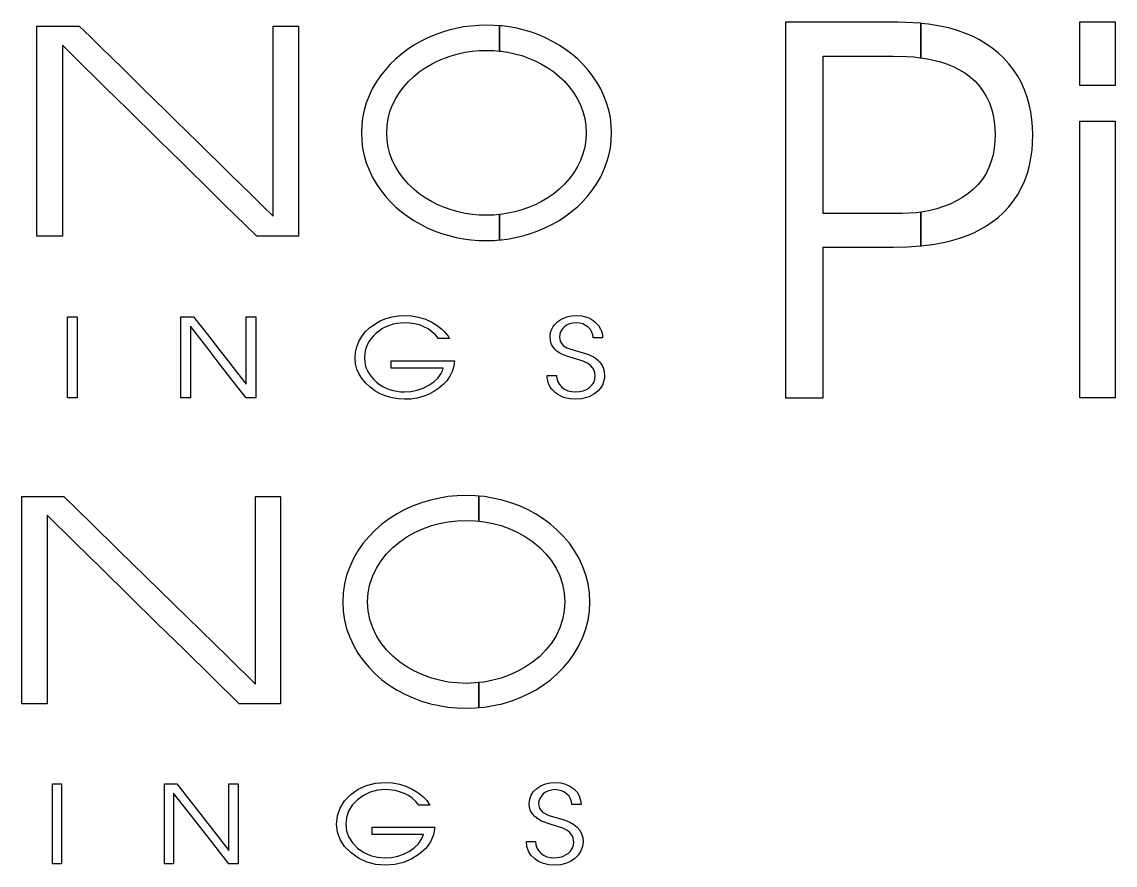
# Model space of a CAD drawing. Extents: x 0 to 129, y -3 to 21.
# Drawn here: x 92.99 to 110.79, y -0.02 to 13.72 of the extents above; entities that cross this region are included whole.
import ezdxf

# ---------------------------------------------------------------- set-up
doc = ezdxf.new("R2010")
doc.units = 0
doc.layers.add('48', color=253, linetype='CONTINUOUS')

msp = doc.modelspace()

# ---------------------------------------------------------------- linework, layer by layer
at = {"layer": '48'}
for p, q in [((107.2516, 13.7129), (105.4197, 13.7129)), ((105.4197, 13.7129), (105.4197, 7.594)), ((107.5008, 13.7058), (107.2516, 13.7129)), ((107.6222, 13.6961), (107.5008, 13.7058)), ((110.2109, 13.72), (110.787, 13.72)), ((110.2109, 12.6812), (110.2109, 13.72)), ((110.787, 13.72), (110.787, 12.6812)), ((93.231, 10.2298), (93.231, 13.6507)), ((93.231, 13.6507), (93.9229, 13.6507)), ((93.9229, 13.6507), (94.0982, 13.4787)), ((97.0776, 10.5554), (97.0776, 13.6494)), ((97.0776, 13.6494), (97.4937, 13.6494)), ((97.4937, 13.6494), (97.4937, 10.2285)), ((99.8201, 13.5481), (99.7027, 13.5051)), ((99.9374, 13.5839), (99.8201, 13.5481)), ((100.0588, 13.6133), (99.9374, 13.5839)), ((100.1802, 13.6365), (100.0588, 13.6133)), ((100.3042, 13.6522), (100.1802, 13.6365)), ((100.4271, 13.6626), (100.3042, 13.6522)), ((100.5526, 13.6657), (100.4271, 13.6626)), ((100.6773, 13.6626), (100.5526, 13.6657)), ((100.7639, 13.6555), (100.6773, 13.6626)), ((100.8005, 13.6535), (100.7639, 13.6565)), ((100.7639, 13.6565), (100.7639, 13.2438)), ((100.7639, 13.2428), (100.7639, 13.6555)), ((100.9244, 13.6377), (100.8005, 13.6535)), ((101.0459, 13.6146), (100.9244, 13.6377)), ((101.1673, 13.5851), (101.0459, 13.6146)), ((101.2856, 13.5493), (101.1673, 13.5851)), ((101.4022, 13.5064), (101.2856, 13.5493)), ((107.6222, 13.1351), (107.6222, 13.6961)), ((107.627, 13.6956), (107.6222, 13.6956)), ((107.6222, 13.6956), (107.6222, 13.1346)), ((107.7492, 13.6822), (107.627, 13.6956)), ((107.8739, 13.6631), (107.7492, 13.6822)), ((107.9945, 13.64), (107.8739, 13.6631)), ((108.1175, 13.6098), (107.9945, 13.64)), ((108.2348, 13.5747), (108.1175, 13.6098)), ((108.3532, 13.5326), (108.2348, 13.5747)), ((108.4667, 13.4841), (108.3532, 13.5326)), ((94.0982, 13.4787), (94.2735, 13.3068)), ((99.4772, 13.4002), (99.3707, 13.3383)), ((99.5892, 13.4559), (99.4772, 13.4002)), ((99.7027, 13.5051), (99.5892, 13.4559)), ((101.5158, 13.4571), (101.4022, 13.5064)), ((101.6278, 13.4015), (101.5158, 13.4571)), ((101.735, 13.3395), (101.6278, 13.4015)), ((108.5787, 13.4269), (108.4667, 13.4841)), ((108.6844, 13.3642), (108.5787, 13.4269)), ((108.7868, 13.292), (108.6844, 13.3642)), ((93.9994, 12.9921), (93.6479, 13.3375)), ((93.6479, 13.3375), (93.6479, 10.227)), ((94.2735, 13.3068), (94.624, 12.9628)), ((99.1675, 13.1953), (99.0723, 13.1142)), ((99.2661, 13.2699), (99.1675, 13.1953)), ((99.3707, 13.3383), (99.2661, 13.2699)), ((99.9765, 13.1678), (100.0893, 13.1988)), ((100.0893, 13.1988), (100.2028, 13.2235)), ((100.2028, 13.2235), (100.3194, 13.241)), ((100.3194, 13.241), (100.4345, 13.2514)), ((100.4345, 13.2514), (100.5528, 13.2544)), ((100.5528, 13.2544), (100.6702, 13.2514)), ((100.6702, 13.2514), (100.7639, 13.2428)), ((100.7639, 13.2438), (100.7853, 13.2422)), ((100.7853, 13.2422), (100.9018, 13.2247)), ((100.9018, 13.2247), (101.0154, 13.2008)), ((101.0154, 13.2008), (101.1289, 13.1691)), ((101.8388, 13.2712), (101.735, 13.3395)), ((101.9374, 13.1965), (101.8388, 13.2712)), ((102.0326, 13.1155), (101.9374, 13.1965)), ((108.8828, 13.2135), (108.7868, 13.292)), ((108.974, 13.1269), (108.8828, 13.2135)), ((98.9841, 13.0284), (98.9008, 12.9354)), ((99.0723, 13.1142), (98.9841, 13.0284)), ((99.5536, 12.9712), (99.6552, 13.0307)), ((99.6552, 13.0307), (99.7583, 13.083)), ((99.7583, 13.083), (99.867, 13.129)), ((99.867, 13.129), (99.9765, 13.1678)), ((101.1289, 13.1691), (101.2384, 13.1302)), ((101.2384, 13.1302), (101.3463, 13.085)), ((101.3463, 13.085), (101.4495, 13.0327)), ((101.4495, 13.0327), (101.5511, 12.9722)), ((102.1215, 13.0296), (102.0326, 13.1155)), ((102.2049, 12.9367), (102.1215, 13.0296)), ((106.0314, 10.5996), (106.0314, 13.162)), ((106.0314, 13.162), (107.1751, 13.162)), ((107.1751, 13.162), (107.3959, 13.1556)), ((107.3959, 13.1556), (107.5079, 13.1478)), ((107.5079, 13.1478), (107.6151, 13.1358)), ((107.6151, 13.1358), (107.6222, 13.1351)), ((107.6222, 13.1346), (107.7261, 13.1178)), ((107.7261, 13.1178), (107.8325, 13.0965)), ((107.8325, 13.0965), (107.9412, 13.0688)), ((107.9412, 13.0688), (108.0436, 13.0363)), ((108.0436, 13.0363), (108.1482, 12.9941)), ((108.1482, 12.9941), (108.245, 12.9463)), ((109.0565, 13.0357), (108.974, 13.1269)), ((109.1335, 12.9364), (109.0565, 13.0357)), ((94.1752, 12.8193), (93.9994, 12.9921)), ((94.3509, 12.6466), (94.1752, 12.8193)), ((94.624, 12.9628), (94.7992, 12.7909)), ((98.8246, 12.8379), (98.7548, 12.7348)), ((98.9008, 12.9354), (98.8246, 12.8379)), ((99.2839, 12.7508), (99.3679, 12.83)), ((99.3679, 12.83), (99.4591, 12.9047)), ((99.4591, 12.9047), (99.5536, 12.9712)), ((101.5511, 12.9722), (101.6463, 12.9057)), ((101.6463, 12.9057), (101.7375, 12.8318)), ((101.7375, 12.8318), (101.8208, 12.7515)), ((102.2803, 12.8391), (102.2049, 12.9367)), ((102.3501, 12.736), (102.2803, 12.8391)), ((108.245, 12.9463), (108.341, 12.8884)), ((108.341, 12.8884), (108.4276, 12.8234)), ((108.4276, 12.8234), (108.5061, 12.7513)), ((109.2018, 12.8333), (109.1335, 12.9364)), ((109.2622, 12.7246), (109.2018, 12.8333)), ((94.5267, 12.4739), (94.3509, 12.6466)), ((94.7992, 12.7909), (94.9745, 12.6189)), ((98.7548, 12.7348), (98.6936, 12.6268)), ((99.1363, 12.5697), (99.2054, 12.6626)), ((99.2054, 12.6626), (99.2839, 12.7508)), ((101.8208, 12.7515), (101.8993, 12.6634)), ((101.8993, 12.6634), (101.9691, 12.5704)), ((102.4114, 12.6288), (102.3501, 12.736)), ((108.5061, 12.7513), (108.5767, 12.6728)), ((108.5767, 12.6728), (108.6402, 12.5879)), ((109.3138, 12.6111), (109.2622, 12.7246)), ((110.787, 12.6812), (110.2109, 12.6812)), ((94.7025, 12.3012), (94.5267, 12.4739)), ((94.9745, 12.6189), (95.1498, 12.447)), ((98.6405, 12.5148), (98.596, 12.399)), ((98.6936, 12.6268), (98.6405, 12.5148)), ((99.0227, 12.3657), (99.0743, 12.4703)), ((99.0743, 12.4703), (99.1363, 12.5697)), ((101.9691, 12.5704), (102.0304, 12.4711)), ((102.0304, 12.4711), (102.0819, 12.3665)), ((102.4644, 12.5161), (102.4114, 12.6288)), ((102.5089, 12.4002), (102.4644, 12.5161)), ((108.6402, 12.5879), (108.694, 12.4968)), ((108.694, 12.4968), (108.7393, 12.4015)), ((109.356, 12.4952), (109.3138, 12.6111)), ((109.39, 12.3746), (109.356, 12.4952)), ((94.8782, 12.1285), (94.7025, 12.3012)), ((95.1498, 12.447), (95.325, 12.275)), ((98.596, 12.399), (98.562, 12.2798)), ((98.9816, 12.257), (99.0227, 12.3657)), ((102.0819, 12.3665), (102.1231, 12.2577)), ((102.5439, 12.2811), (102.5089, 12.4002)), ((108.7393, 12.4015), (108.7751, 12.3007)), ((108.7751, 12.3007), (108.8012, 12.1998)), ((109.4154, 12.2539), (109.39, 12.3746)), ((95.054, 11.9557), (94.8782, 12.1285)), ((95.325, 12.275), (95.5003, 12.1031)), ((98.5366, 12.1584), (98.5216, 12.0355)), ((98.562, 12.2798), (98.5366, 12.1584)), ((98.9331, 12.0291), (98.9514, 12.1434)), ((98.9514, 12.1434), (98.9816, 12.257)), ((102.1231, 12.2577), (102.1533, 12.145)), ((102.1533, 12.145), (102.1716, 12.0299)), ((102.5693, 12.1597), (102.5439, 12.2811)), ((102.5843, 12.0368), (102.5693, 12.1597)), ((108.8012, 12.1998), (108.8203, 12.0934)), ((109.4329, 12.1292), (109.4154, 12.2539)), ((109.4433, 12.007), (109.4329, 12.1292)), ((95.2298, 11.783), (95.054, 11.9557)), ((95.5003, 12.1031), (95.8508, 11.7591)), ((98.5216, 12.0355), (98.516, 11.9108)), ((98.9275, 11.9118), (98.9331, 12.0291)), ((102.1716, 12.0299), (102.1779, 11.9126)), ((102.5892, 11.912), (102.5843, 12.0368)), ((108.8203, 12.0934), (108.8299, 11.9895)), ((108.8299, 11.9895), (108.834, 11.8816)), ((109.4464, 11.8808), (109.4433, 12.007)), ((110.2109, 12.102), (110.787, 12.102)), ((110.2109, 7.594), (110.2109, 12.102)), ((110.787, 12.102), (110.787, 7.594)), ((95.4055, 11.6103), (95.2298, 11.783)), ((95.8508, 11.7591), (96.0261, 11.5872)), ((98.516, 11.9108), (98.5216, 11.7861)), ((98.5216, 11.7861), (98.5366, 11.6639)), ((98.9331, 11.7944), (98.9275, 11.9118)), ((98.9514, 11.6801), (98.9331, 11.7944)), ((102.1716, 11.7952), (102.1533, 11.6809)), ((102.1779, 11.9126), (102.1716, 11.7952)), ((102.5693, 11.6652), (102.5843, 11.7873)), ((102.5843, 11.7873), (102.5892, 11.912)), ((108.8299, 11.7696), (108.8195, 11.6624)), ((108.834, 11.8816), (108.8299, 11.7696)), ((109.4337, 11.6276), (109.4433, 11.7515)), ((109.4433, 11.7515), (109.4464, 11.8808)), ((95.5813, 11.4376), (95.4055, 11.6103)), ((96.0261, 11.5872), (96.2013, 11.4152)), ((98.5366, 11.6639), (98.562, 11.5417)), ((98.9816, 11.5674), (98.9514, 11.6801)), ((102.1533, 11.6809), (102.1231, 11.5681)), ((102.5439, 11.543), (102.5693, 11.6652)), ((108.8195, 11.6624), (108.7997, 11.5529)), ((109.4162, 11.5006), (109.4337, 11.6276)), ((95.7571, 11.2649), (95.5813, 11.4376)), ((96.2013, 11.4152), (96.3766, 11.2433)), ((98.562, 11.5417), (98.596, 11.4226)), ((98.596, 11.4226), (98.6405, 11.3068)), ((99.0227, 11.4579), (98.9816, 11.5674)), ((99.0743, 11.354), (99.0227, 11.4579)), ((102.0819, 11.4587), (102.0304, 11.3548)), ((102.1231, 11.5681), (102.0819, 11.4587)), ((102.4644, 11.308), (102.5089, 11.4239)), ((102.5089, 11.4239), (102.5439, 11.543)), ((108.7713, 11.449), (108.7332, 11.3451)), ((108.7997, 11.5529), (108.7713, 11.449)), ((109.3915, 11.3776), (109.4162, 11.5006)), ((95.9328, 11.0921), (95.7571, 11.2649)), ((96.3766, 11.2433), (96.5518, 11.0713)), ((98.6405, 11.3068), (98.6936, 11.1948)), ((99.1363, 11.2539), (99.0743, 11.354)), ((99.2054, 11.161), (99.1363, 11.2539)), ((101.9691, 11.2547), (101.8993, 11.1617)), ((102.0304, 11.3548), (101.9691, 11.2547)), ((102.4114, 11.196), (102.4644, 11.308)), ((108.6847, 11.2483), (108.626, 11.1564)), ((108.7332, 11.3451), (108.6847, 11.2483)), ((109.3161, 11.1363), (109.3583, 11.2547)), ((109.3583, 11.2547), (109.3915, 11.3776)), ((96.1086, 10.9194), (95.9328, 11.0921)), ((96.5518, 11.0713), (96.7271, 10.8994)), ((98.6936, 11.1948), (98.7548, 11.0868)), ((98.7548, 11.0868), (98.8246, 10.9837)), ((99.2839, 11.0736), (99.2054, 11.161)), ((99.3679, 10.9933), (99.2839, 11.0736)), ((101.8208, 11.0744), (101.7375, 10.9941)), ((101.8993, 11.1617), (101.8208, 11.0744)), ((102.2803, 10.9849), (102.3501, 11.0881)), ((102.3501, 11.0881), (102.4114, 11.196)), ((108.5569, 11.0705), (108.4807, 10.9936)), ((108.626, 11.1564), (108.5569, 11.0705)), ((109.2645, 11.0205), (109.3161, 11.1363)), ((96.2844, 10.7467), (96.1086, 10.9194)), ((96.7271, 10.8994), (96.9024, 10.7274)), ((98.8246, 10.9837), (98.9008, 10.8861)), ((98.9008, 10.8861), (98.9841, 10.7942)), ((99.4591, 10.9187), (99.3679, 10.9933)), ((99.5536, 10.8529), (99.4591, 10.9187)), ((101.6463, 10.9194), (101.5511, 10.8536)), ((101.7375, 10.9941), (101.6463, 10.9194)), ((102.1215, 10.7955), (102.2049, 10.8874)), ((102.2049, 10.8874), (102.2803, 10.9849)), ((108.3003, 10.8587), (108.2018, 10.8016)), ((108.3948, 10.923), (108.3003, 10.8587)), ((108.4807, 10.9936), (108.3948, 10.923)), ((109.1335, 10.8046), (109.2033, 10.9093)), ((109.2033, 10.9093), (109.2645, 11.0205)), ((96.6359, 10.4013), (96.2844, 10.7467)), ((96.9024, 10.7274), (97.0776, 10.5554)), ((98.9841, 10.7942), (99.0723, 10.7076)), ((99.0723, 10.7076), (99.1675, 10.6266)), ((99.6552, 10.7924), (99.5536, 10.8529)), ((99.7583, 10.7401), (99.6552, 10.7924)), ((99.867, 10.6941), (99.7583, 10.7401)), ((99.9765, 10.656), (99.867, 10.6941)), ((101.2384, 10.6949), (101.1289, 10.6568)), ((101.3463, 10.7409), (101.2384, 10.6949)), ((101.4495, 10.7932), (101.3463, 10.7409)), ((101.5511, 10.8536), (101.4495, 10.7932)), ((101.9374, 10.6278), (102.0326, 10.7088)), ((102.0326, 10.7088), (102.1215, 10.7955)), ((107.993, 10.7094), (107.8851, 10.6743)), ((108.0994, 10.7515), (107.993, 10.7094)), ((108.2018, 10.8016), (108.0994, 10.7515)), ((108.9691, 10.6133), (109.055, 10.7053)), ((109.055, 10.7053), (109.1335, 10.8046)), ((99.1675, 10.6266), (99.2661, 10.5526)), ((99.2661, 10.5526), (99.3707, 10.4836)), ((100.0893, 10.6243), (99.9765, 10.656)), ((100.2028, 10.5996), (100.0893, 10.6243)), ((100.3194, 10.5821), (100.2028, 10.5996)), ((100.4345, 10.5717), (100.3194, 10.5821)), ((100.5528, 10.5686), (100.4345, 10.5717)), ((100.6702, 10.5717), (100.5528, 10.5686)), ((100.7639, 10.5803), (100.6702, 10.5717)), ((100.7853, 10.5829), (100.7639, 10.5813)), ((100.7639, 10.5813), (100.7639, 10.1676)), ((100.7639, 10.1676), (100.7639, 10.5803)), ((100.9018, 10.6004), (100.7853, 10.5829)), ((101.0154, 10.625), (100.9018, 10.6004)), ((101.1289, 10.6568), (101.0154, 10.625)), ((101.735, 10.4848), (101.8388, 10.5539)), ((101.8388, 10.5539), (101.9374, 10.6278)), ((107.3202, 10.5996), (106.0314, 10.5996)), ((107.436, 10.6027), (107.3202, 10.5996)), ((107.548, 10.6105), (107.436, 10.6027)), ((107.6219, 10.6202), (107.548, 10.6105)), ((107.6628, 10.626), (107.6217, 10.6212)), ((107.6217, 10.6212), (107.6217, 10.0703)), ((107.6219, 10.0693), (107.6219, 10.6202)), ((107.773, 10.6466), (107.6628, 10.626)), ((107.8851, 10.6743), (107.773, 10.6466)), ((108.7865, 10.4592), (108.8746, 10.5275)), ((108.8746, 10.5275), (108.9691, 10.6133)), ((96.8117, 10.2285), (96.6359, 10.4013)), ((99.3707, 10.4836), (99.4772, 10.4216)), ((99.4772, 10.4216), (99.5892, 10.3659)), ((99.5892, 10.3659), (99.7027, 10.3174)), ((101.4022, 10.3187), (101.5158, 10.3672)), ((101.5158, 10.3672), (101.6278, 10.4228)), ((101.6278, 10.4228), (101.735, 10.4848)), ((108.4952, 10.2892), (108.5968, 10.34)), ((108.5968, 10.34), (108.6928, 10.3957)), ((108.6928, 10.3957), (108.7865, 10.4592)), ((93.6466, 10.2298), (93.231, 10.2298)), ((93.6479, 10.227), (93.6466, 10.2298)), ((97.4937, 10.2285), (96.8117, 10.2285)), ((99.7027, 10.3174), (99.8201, 10.2745)), ((99.8201, 10.2745), (99.9384, 10.2387)), ((99.9384, 10.2387), (100.0591, 10.2085)), ((100.0591, 10.2085), (100.1805, 10.1861)), ((100.1805, 10.1861), (100.3044, 10.1694)), ((100.3044, 10.1694), (100.4274, 10.1597)), ((100.4274, 10.1597), (100.5528, 10.1567)), ((100.5528, 10.1567), (100.6776, 10.1597)), ((100.6776, 10.1597), (100.7642, 10.1661)), ((100.7639, 10.1676), (100.8005, 10.1706)), ((100.7642, 10.1661), (100.7639, 10.1676)), ((100.8005, 10.1706), (100.9244, 10.1874)), ((100.9244, 10.1874), (101.0459, 10.2097)), ((101.0459, 10.2097), (101.1673, 10.24)), ((101.1673, 10.24), (101.2856, 10.2758)), ((101.2856, 10.2758), (101.4022, 10.3187)), ((108.0705, 10.1432), (108.1807, 10.1727)), ((108.1807, 10.1727), (108.2864, 10.2059)), ((108.2864, 10.2059), (108.3936, 10.2456)), ((108.3936, 10.2456), (108.4952, 10.2892)), ((106.0316, 7.594), (106.0316, 10.0507)), ((106.0316, 10.0507), (107.1792, 10.0507)), ((107.1792, 10.0507), (107.4037, 10.0563)), ((107.4037, 10.0563), (107.6219, 10.0721)), ((107.6217, 10.0703), (107.6219, 10.0693)), ((107.6219, 10.0721), (107.6219, 10.0693)), ((107.6219, 10.0693), (107.6275, 10.0693)), ((107.6275, 10.0693), (107.8505, 10.0987)), ((107.8505, 10.0987), (107.9625, 10.1193)), ((107.9625, 10.1193), (108.0705, 10.1432)), ((93.7329, 8.9148), (93.8861, 8.9148)), ((93.7329, 7.592), (93.7329, 8.9148)), ((93.8861, 8.9148), (93.8861, 7.592)), ((95.579, 8.9159), (95.5783, 8.9148)), ((95.5783, 8.9148), (95.7837, 8.9148)), ((95.579, 7.593), (95.579, 8.9159)), ((95.7837, 8.9148), (95.9267, 8.7315)), ((96.6417, 7.8145), (96.6417, 8.9156)), ((96.6417, 8.9156), (96.7947, 8.9156)), ((96.7947, 8.9156), (96.7947, 7.5928)), ((98.915, 8.8869), (99.0149, 8.9146)), ((99.0149, 8.9146), (99.1144, 8.9301)), ((99.1144, 8.9301), (99.2191, 8.9352)), ((99.2191, 8.9352), (99.3359, 8.9286)), ((99.3359, 8.9286), (99.4477, 8.9085)), ((99.4477, 8.9085), (99.5577, 8.874)), ((101.7825, 8.8813), (101.8594, 8.9126)), ((101.8594, 8.9126), (101.9376, 8.9296)), ((101.9376, 8.9296), (102.0225, 8.9352)), ((102.0225, 8.9352), (102.1061, 8.9291)), ((102.1061, 8.9291), (102.1825, 8.9105)), ((102.1825, 8.9105), (102.2204, 8.8955)), ((95.8836, 8.5656), (95.7319, 8.7602)), ((95.7319, 8.7602), (95.7319, 7.593)), ((95.9267, 8.7315), (96.0697, 8.5481)), ((98.58, 8.6677), (98.6496, 8.7343)), ((98.6496, 8.7343), (98.7324, 8.7967)), ((98.7324, 8.7967), (98.8208, 8.8475)), ((98.8612, 8.7228), (98.8089, 8.6883)), ((98.8208, 8.8475), (98.915, 8.8869)), ((98.9161, 8.7518), (98.8612, 8.7228)), ((98.9735, 8.7754), (98.9161, 8.7518)), ((99.0316, 8.7932), (98.9735, 8.7754)), ((99.0921, 8.8059), (99.0316, 8.7932)), ((99.1548, 8.8135), (99.0921, 8.8059)), ((99.2198, 8.816), (99.1548, 8.8135)), ((99.3027, 8.8125), (99.2198, 8.816)), ((99.3806, 8.8018), (99.3027, 8.8125)), ((99.4604, 8.782), (99.3806, 8.8018)), ((99.5346, 8.7536), (99.4604, 8.782)), ((99.6024, 8.7175), (99.5346, 8.7536)), ((99.5577, 8.874), (99.6621, 8.8252)), ((99.6621, 8.8252), (99.7499, 8.7711)), ((99.7499, 8.7711), (99.8256, 8.7119)), ((101.6064, 8.6928), (101.6201, 8.7256)), ((101.6201, 8.7256), (101.6377, 8.7561)), ((101.6377, 8.7561), (101.659, 8.7848)), ((101.659, 8.7848), (101.6842, 8.8117)), ((101.6842, 8.8117), (101.7134, 8.8369)), ((101.7134, 8.8369), (101.7469, 8.8607)), ((101.7469, 8.8607), (101.7825, 8.8813)), ((101.816, 8.7475), (101.7835, 8.7114)), ((101.8566, 8.7774), (101.816, 8.7475)), ((101.9036, 8.799), (101.8566, 8.7774)), ((101.9572, 8.812), (101.9036, 8.799)), ((102.0174, 8.8163), (101.9572, 8.812)), ((102.0713, 8.8117), (102.0174, 8.8163)), ((102.121, 8.7983), (102.0713, 8.8117)), ((102.1668, 8.7757), (102.121, 8.7983)), ((102.2087, 8.7442), (102.1668, 8.7757)), ((102.2437, 8.7068), (102.2087, 8.7442)), ((102.2204, 8.8955), (102.2564, 8.877)), ((102.2564, 8.877), (102.2905, 8.8549)), ((102.2905, 8.8549), (102.3225, 8.8293)), ((102.3225, 8.8293), (102.374, 8.7746)), ((102.374, 8.7746), (102.4111, 8.7147)), ((96.0352, 8.371), (95.8836, 8.5656)), ((96.0697, 8.5481), (96.2127, 8.3647)), ((98.4746, 8.5148), (98.5226, 8.5963)), ((98.5226, 8.5963), (98.58, 8.6677)), ((98.6763, 8.5625), (98.6435, 8.5163)), ((98.7146, 8.6065), (98.6763, 8.5625)), ((98.7588, 8.6484), (98.7146, 8.6065)), ((98.8089, 8.6883), (98.7588, 8.6484)), ((99.6651, 8.672), (99.6024, 8.7175)), ((99.7202, 8.62), (99.6651, 8.672)), ((99.7705, 8.5595), (99.7202, 8.62)), ((99.9516, 8.5595), (99.7705, 8.5595)), ((99.8256, 8.7119), (99.863, 8.6761)), ((99.863, 8.6761), (99.8965, 8.6387)), ((99.8965, 8.6387), (99.9262, 8.5996)), ((99.9262, 8.5996), (99.9519, 8.5587)), ((99.9519, 8.5587), (99.9516, 8.5595)), ((101.5887, 8.5839), (101.5907, 8.622)), ((101.592, 8.5372), (101.5887, 8.5839)), ((101.5907, 8.622), (101.5965, 8.6583)), ((101.5965, 8.6583), (101.6064, 8.6928)), ((101.7461, 8.6294), (101.7416, 8.5831)), ((101.7416, 8.5831), (101.7456, 8.543)), ((101.7601, 8.672), (101.7461, 8.6294)), ((101.7835, 8.7114), (101.7601, 8.672)), ((102.2689, 8.6659), (102.2437, 8.7068)), ((102.2841, 8.6215), (102.2689, 8.6659)), ((102.2892, 8.5735), (102.2841, 8.6215)), ((102.4421, 8.5735), (102.2892, 8.5735)), ((102.4111, 8.7147), (102.4246, 8.6814)), ((102.4246, 8.6814), (102.4342, 8.6469)), ((102.4342, 8.6469), (102.4401, 8.6108)), ((102.4401, 8.6108), (102.4421, 8.5735)), ((96.1868, 8.1765), (96.0352, 8.371)), ((98.4208, 8.3378), (98.4406, 8.4279)), ((98.4406, 8.4279), (98.4746, 8.5148)), ((98.5948, 8.4155), (98.579, 8.3606)), ((98.6166, 8.4681), (98.5948, 8.4155)), ((98.6435, 8.5163), (98.6166, 8.4681)), ((101.6019, 8.4935), (101.592, 8.5372)), ((101.6184, 8.4528), (101.6019, 8.4935)), ((101.6415, 8.4152), (101.6184, 8.4528)), ((101.6682, 8.3837), (101.6415, 8.4152)), ((101.7002, 8.3545), (101.6682, 8.3837)), ((101.7456, 8.543), (101.7581, 8.5064)), ((101.7581, 8.5064), (101.7789, 8.4734)), ((101.7789, 8.4734), (101.8081, 8.4439)), ((101.8081, 8.4439), (101.8622, 8.4112)), ((101.8622, 8.4112), (101.943, 8.3794)), ((101.943, 8.3794), (102.0878, 8.3395)), ((96.2127, 8.3647), (96.3557, 8.1813)), ((98.4142, 8.2425), (98.4208, 8.3378)), ((98.4215, 8.1511), (98.4142, 8.2425)), ((98.5696, 8.3037), (98.5666, 8.2445)), ((98.5666, 8.2445), (98.5699, 8.1866)), ((98.579, 8.3606), (98.5696, 8.3037)), ((99.0019, 8.0784), (99.0019, 8.1975)), ((99.0019, 8.1975), (100.0329, 8.1975)), ((100.0329, 8.1975), (100.0207, 8.1092)), ((101.7375, 8.3279), (101.7002, 8.3545)), ((101.7804, 8.3037), (101.7375, 8.3279)), ((101.8584, 8.2707), (101.7804, 8.3037)), ((101.9496, 8.2438), (101.8584, 8.2707)), ((102.0352, 8.2207), (101.9496, 8.2438)), ((102.1081, 8.1965), (102.0352, 8.2207)), ((102.0878, 8.3395), (102.1886, 8.3101)), ((102.1944, 8.1577), (102.1081, 8.1965)), ((102.1886, 8.3101), (102.2742, 8.2727)), ((102.2742, 8.2727), (102.3202, 8.2451)), ((102.3202, 8.2451), (102.3601, 8.2143)), ((102.3601, 8.2143), (102.3941, 8.1805)), ((96.3385, 7.9819), (96.1868, 8.1765)), ((96.3557, 8.1813), (96.4987, 7.9979)), ((98.4434, 8.0637), (98.4215, 8.1511)), ((98.4789, 7.9819), (98.4434, 8.0637)), ((98.5699, 8.1866), (98.5795, 8.131)), ((98.5795, 8.131), (98.5955, 8.0774)), ((98.5955, 8.0774), (98.6181, 8.0261)), ((98.6181, 8.0261), (98.6453, 7.9796)), ((99.8493, 8.0784), (99.0019, 8.0784)), ((99.8145, 7.9936), (99.8343, 8.035)), ((99.8343, 8.035), (99.8493, 8.0784)), ((99.9956, 8.0256), (99.9575, 7.9474)), ((100.0207, 8.1092), (99.9956, 8.0256)), ((102.2267, 8.1371), (102.1944, 8.1577)), ((102.2516, 8.116), (102.2267, 8.1371)), ((102.2823, 8.0797), (102.2516, 8.116)), ((102.3044, 8.0411), (102.2823, 8.0797)), ((102.3176, 8.0004), (102.3044, 8.0411)), ((102.3941, 8.1805), (102.422, 8.1434)), ((102.422, 8.1434), (102.4449, 8.1015)), ((102.4449, 8.1015), (102.4611, 8.0561)), ((102.4611, 8.0561), (102.471, 8.0073)), ((96.4901, 7.7873), (96.3385, 7.9819)), ((96.4987, 7.9979), (96.6417, 7.8145)), ((98.5285, 7.9039), (98.4789, 7.9819)), ((98.5854, 7.8369), (98.5285, 7.9039)), ((98.6539, 7.7729), (98.5854, 7.8369)), ((98.6453, 7.9796), (98.6781, 7.9352)), ((98.6781, 7.9352), (98.7167, 7.8928)), ((98.7167, 7.8928), (98.7611, 7.8524)), ((98.7611, 7.8524), (98.8114, 7.814)), ((99.6156, 7.8008), (99.6953, 7.8557)), ((99.6953, 7.8557), (99.7599, 7.9169)), ((99.7599, 7.9169), (99.7896, 7.9542)), ((99.7896, 7.9542), (99.8145, 7.9936)), ((99.9064, 7.874), (99.8482, 7.811)), ((99.9575, 7.9474), (99.9064, 7.874)), ((101.5424, 7.9187), (101.5404, 7.9608)), ((101.5404, 7.9608), (101.6936, 7.9608)), ((101.5485, 7.8785), (101.5424, 7.9187)), ((101.5587, 7.8404), (101.5485, 7.8785)), ((101.5729, 7.8044), (101.5587, 7.8404)), ((101.6936, 7.9608), (101.6943, 7.9611)), ((101.6943, 7.9611), (101.6997, 7.9072)), ((101.6997, 7.9072), (101.7154, 7.8574)), ((101.7154, 7.8574), (101.7418, 7.8115)), ((102.2686, 7.8), (102.2983, 7.8458)), ((102.2983, 7.8458), (102.3161, 7.8983)), ((102.3161, 7.8983), (102.322, 7.9575)), ((102.322, 7.9575), (102.3176, 8.0004)), ((102.4543, 7.8379), (102.4385, 7.8023)), ((102.4655, 7.8752), (102.4543, 7.8379)), ((102.4721, 7.9143), (102.4655, 7.8752)), ((102.471, 8.0073), (102.4744, 7.955)), ((102.4744, 7.955), (102.4721, 7.9143)), ((96.6417, 7.5928), (96.4901, 7.7873)), ((98.7365, 7.7109), (98.6539, 7.7729)), ((98.8236, 7.6603), (98.7365, 7.7109)), ((98.8114, 7.814), (98.8637, 7.781)), ((98.9171, 7.6205), (98.8236, 7.6603)), ((98.8637, 7.781), (98.9184, 7.753)), ((98.9184, 7.753), (98.975, 7.7302)), ((98.975, 7.7302), (99.0327, 7.7129)), ((99.0327, 7.7129), (99.0923, 7.7005)), ((99.0923, 7.7005), (99.1543, 7.6931)), ((99.1543, 7.6931), (99.2183, 7.6906)), ((99.2183, 7.6906), (99.323, 7.6974)), ((99.323, 7.6974), (99.4246, 7.7183)), ((99.4246, 7.7183), (99.5216, 7.7528)), ((99.5216, 7.7528), (99.6156, 7.8008)), ((99.6958, 7.6956), (99.6075, 7.6497)), ((99.7792, 7.752), (99.6958, 7.6956)), ((99.8482, 7.811), (99.7792, 7.752)), ((101.5914, 7.7698), (101.5729, 7.8044)), ((101.6141, 7.7376), (101.5914, 7.7698)), ((101.641, 7.7073), (101.6141, 7.7376)), ((101.672, 7.6791), (101.641, 7.7073)), ((101.7078, 7.6527), (101.672, 7.6791)), ((101.7418, 7.8115), (101.7786, 7.7696)), ((101.7786, 7.7696), (101.8251, 7.735)), ((101.8251, 7.735), (101.879, 7.7104)), ((101.879, 7.7104), (101.9399, 7.6956)), ((101.9399, 7.6956), (102.0083, 7.6908)), ((102.0083, 7.6908), (102.0687, 7.6951)), ((102.0687, 7.6951), (102.1254, 7.7083)), ((102.1254, 7.7083), (102.1782, 7.7304)), ((102.1782, 7.7304), (102.2272, 7.7612)), ((102.2272, 7.7612), (102.2686, 7.8)), ((102.3014, 7.6553), (102.2635, 7.6324)), ((102.3374, 7.6819), (102.3014, 7.6553)), ((102.3689, 7.7096), (102.3374, 7.6819)), ((102.3964, 7.7388), (102.3689, 7.7096)), ((102.4195, 7.7698), (102.3964, 7.7388)), ((102.4385, 7.8023), (102.4195, 7.7698)), ((93.8861, 7.592), (93.7329, 7.592)), ((95.7319, 7.593), (95.579, 7.593)), ((96.7947, 7.5928), (96.6417, 7.5928)), ((99.0154, 7.5923), (98.9171, 7.6205)), ((99.1142, 7.5763), (99.0154, 7.5923)), ((99.2176, 7.5709), (99.1142, 7.5763)), ((99.3194, 7.5755), (99.2176, 7.5709)), ((99.4167, 7.5895), (99.3194, 7.5755)), ((99.5145, 7.6144), (99.4167, 7.5895)), ((99.6075, 7.6497), (99.5145, 7.6144)), ((101.7461, 7.6301), (101.7078, 7.6527)), ((101.7868, 7.6111), (101.7461, 7.6301)), ((101.83, 7.5958), (101.7868, 7.6111)), ((101.9145, 7.5775), (101.83, 7.5958)), ((102.0072, 7.5714), (101.9145, 7.5775)), ((102.0982, 7.578), (102.0072, 7.5714)), ((102.1823, 7.5976), (102.0982, 7.578)), ((102.2239, 7.6131), (102.1823, 7.5976)), ((102.2635, 7.6324), (102.2239, 7.6131)), ((105.4197, 7.594), (106.0316, 7.594)), ((110.787, 7.594), (110.2109, 7.594)), ((92.9883, 2.6084), (92.9883, 5.9887)), ((92.9883, 5.9887), (93.6726, 5.9887)), ((93.6726, 5.9887), (94.1178, 5.5518)), ((96.7902, 2.9305), (96.7902, 5.9887)), ((96.7902, 5.9887), (97.2011, 5.9887)), ((97.2011, 5.9887), (97.2011, 2.6084)), ((99.496, 5.8855), (99.3571, 5.834)), ((99.6408, 5.9292), (99.496, 5.8855)), ((99.9245, 5.9849), (99.6408, 5.9292)), ((100.0734, 5.9988), (99.9245, 5.9849)), ((100.2222, 6.0029), (100.0734, 5.9988)), ((100.3731, 5.9988), (100.2222, 6.0029)), ((100.4287, 5.993), (100.3731, 5.9988)), ((100.4287, 5.5861), (100.4287, 5.993)), ((100.5219, 5.9846), (100.4287, 5.9925)), ((100.4287, 5.9925), (100.4287, 5.5856)), ((100.8057, 5.929), (100.5219, 5.9846)), ((100.9504, 5.8853), (100.8057, 5.929)), ((101.0894, 5.8337), (100.9504, 5.8853)), ((99.0973, 5.7052), (98.9703, 5.6257)), ((99.2243, 5.7745), (99.0973, 5.7052)), ((99.3571, 5.834), (99.2243, 5.7745)), ((101.2222, 5.7743), (101.0894, 5.8337)), ((101.3492, 5.705), (101.2222, 5.7743)), ((101.4762, 5.6254), (101.3492, 5.705)), ((93.8463, 5.2419), (93.3995, 5.6808)), ((93.3995, 5.6808), (93.3995, 2.6074)), ((94.1178, 5.5518), (94.5634, 5.1149)), ((98.8511, 5.5383), (98.7419, 5.441)), ((98.9703, 5.6257), (98.8511, 5.5383)), ((99.6548, 5.5124), (99.7897, 5.5482)), ((99.7897, 5.5482), (99.9306, 5.5759)), ((99.9306, 5.5759), (100.0754, 5.5919)), ((100.0754, 5.5919), (100.2222, 5.5978)), ((100.2222, 5.5978), (100.3711, 5.5919)), ((100.3711, 5.5919), (100.4287, 5.5861)), ((100.4287, 5.5856), (100.5161, 5.5757)), ((100.5161, 5.5757), (100.6571, 5.548)), ((100.6571, 5.548), (100.7919, 5.5122)), ((101.5954, 5.5381), (101.4762, 5.6254)), ((101.7046, 5.4408), (101.5954, 5.5381)), ((98.7419, 5.441), (98.6408, 5.3379)), ((99.258, 5.33), (99.383, 5.4014)), ((99.383, 5.4014), (99.5159, 5.4609)), ((99.5159, 5.4609), (99.6548, 5.5124)), ((100.7919, 5.5122), (100.9309, 5.4606)), ((100.9309, 5.4606), (101.0637, 5.4012)), ((101.0637, 5.4012), (101.1887, 5.3298)), ((101.8057, 5.3377), (101.7046, 5.4408)), ((94.2931, 4.803), (93.8463, 5.2419)), ((98.5435, 5.2249), (98.4602, 5.1037)), ((98.6408, 5.3379), (98.5435, 5.2249)), ((99.0299, 5.1573), (99.143, 5.2505)), ((99.143, 5.2505), (99.258, 5.33)), ((101.1887, 5.3298), (101.3038, 5.2523)), ((101.3038, 5.2523), (101.4188, 5.1571)), ((101.9029, 5.2246), (101.8057, 5.3377)), ((101.9863, 5.1035), (101.9029, 5.2246)), ((94.5634, 5.1149), (95.0086, 4.678)), ((98.4602, 5.1037), (98.3868, 4.9767)), ((98.8374, 4.9412), (98.9268, 5.0542)), ((98.9268, 5.0542), (99.0299, 5.1573)), ((101.4188, 5.1571), (101.5199, 5.054)), ((101.5199, 5.054), (101.6093, 4.9409)), ((102.0597, 4.9765), (101.9863, 5.1035)), ((98.3254, 4.8439), (98.2758, 4.707)), ((98.3868, 4.9767), (98.3254, 4.8439)), ((98.7005, 4.693), (98.762, 4.822)), ((98.762, 4.822), (98.8374, 4.9412)), ((101.6093, 4.9409), (101.6848, 4.8218)), ((101.6848, 4.8218), (101.7462, 4.6928)), ((102.1211, 4.8436), (102.0597, 4.9765)), ((102.1707, 4.7067), (102.1211, 4.8436)), ((94.7399, 4.3641), (94.2931, 4.803)), ((95.0086, 4.678), (95.8997, 3.8043)), ((98.2758, 4.707), (98.24, 4.566)), ((98.6548, 4.5581), (98.7005, 4.693)), ((101.7462, 4.6928), (101.7919, 4.5579)), ((102.2065, 4.5658), (102.1707, 4.7067)), ((98.24, 4.566), (98.2182, 4.4192)), ((98.6271, 4.4151), (98.6548, 4.5581)), ((101.7919, 4.5579), (101.8196, 4.4149)), ((102.2283, 4.419), (102.2065, 4.5658)), ((95.1867, 3.9252), (94.7399, 4.3641)), ((98.2182, 4.4192), (98.2123, 4.2704)), ((98.6172, 4.2704), (98.6271, 4.4151)), ((101.8196, 4.4149), (101.8295, 4.2701)), ((102.2362, 4.2701), (102.2283, 4.419)), ((98.2123, 4.2704), (98.2182, 4.1215)), ((98.2182, 4.1215), (98.24, 3.9747)), ((98.6271, 4.1256), (98.6172, 4.2704)), ((98.6548, 3.9826), (98.6271, 4.1256)), ((101.8196, 4.1253), (101.7919, 3.9823)), ((101.8295, 4.2701), (101.8196, 4.1253)), ((102.2065, 3.9745), (102.2283, 4.1213)), ((102.2283, 4.1213), (102.2362, 4.2701)), ((95.6335, 3.4863), (95.1867, 3.9252)), ((98.24, 3.9747), (98.2758, 3.8337)), ((98.7005, 3.8477), (98.6548, 3.9826)), ((101.7919, 3.9823), (101.7462, 3.8475)), ((102.1707, 3.8335), (102.2065, 3.9745)), ((95.8997, 3.8043), (96.3449, 3.3674)), ((98.2758, 3.8337), (98.3254, 3.6968)), ((98.762, 3.7187), (98.7005, 3.8477)), ((101.7462, 3.8475), (101.6848, 3.7184)), ((102.1211, 3.6966), (102.1707, 3.8335)), ((98.3254, 3.6968), (98.3868, 3.564)), ((98.3868, 3.564), (98.4602, 3.437)), ((98.8374, 3.5995), (98.762, 3.7187)), ((98.9268, 3.4865), (98.8374, 3.5995)), ((101.6093, 3.5993), (101.5199, 3.4863)), ((101.6848, 3.7184), (101.6093, 3.5993)), ((101.9863, 3.4367), (102.0597, 3.5637)), ((102.0597, 3.5637), (102.1211, 3.6966)), ((96.0802, 3.0474), (95.6335, 3.4863)), ((98.4602, 3.437), (98.5435, 3.3158)), ((99.0299, 3.3834), (98.9268, 3.4865)), ((99.143, 3.2902), (99.0299, 3.3834)), ((101.4188, 3.3831), (101.3038, 3.2899)), ((101.5199, 3.4863), (101.4188, 3.3831)), ((101.9029, 3.3156), (101.9863, 3.4367)), ((96.3449, 3.3674), (96.7902, 2.9305)), ((98.5435, 3.3158), (98.6408, 3.2028)), ((99.258, 3.2107), (99.143, 3.2902)), ((99.383, 3.1393), (99.258, 3.2107)), ((101.1887, 3.2104), (101.0637, 3.139)), ((101.3038, 3.2899), (101.1887, 3.2104)), ((101.8057, 3.2025), (101.9029, 3.3156)), ((96.527, 2.6084), (96.0802, 3.0474)), ((98.6408, 3.2028), (98.7419, 3.0997)), ((98.7419, 3.0997), (98.8511, 3.0024)), ((99.5159, 3.0799), (99.383, 3.1393)), ((99.6548, 3.0283), (99.5159, 3.0799)), ((99.7897, 2.9925), (99.6548, 3.0283)), ((100.7919, 3.028), (100.6571, 2.9922)), ((100.9309, 3.0796), (100.7919, 3.028)), ((101.0637, 3.139), (100.9309, 3.0796)), ((101.5954, 3.0021), (101.7046, 3.0994)), ((101.7046, 3.0994), (101.8057, 3.2025)), ((98.8511, 3.0024), (98.9703, 2.915)), ((98.9703, 2.915), (99.0973, 2.8337)), ((99.9306, 2.9648), (99.7897, 2.9925)), ((100.0754, 2.9488), (99.9306, 2.9648)), ((100.2222, 2.943), (100.0754, 2.9488)), ((100.3711, 2.9488), (100.2222, 2.943)), ((100.4287, 2.9546), (100.3711, 2.9488)), ((100.5161, 2.9645), (100.4287, 2.9546)), ((100.4287, 2.5477), (100.4287, 2.9546)), ((100.4287, 2.9546), (100.4287, 2.5477)), ((100.6571, 2.9922), (100.5161, 2.9645)), ((101.3492, 2.8335), (101.4762, 2.9148)), ((101.4762, 2.9148), (101.5954, 3.0021)), ((99.0973, 2.8337), (99.2243, 2.7662)), ((99.2243, 2.7662), (99.3571, 2.7067)), ((99.3571, 2.7067), (99.496, 2.6552)), ((100.9504, 2.6549), (101.0894, 2.7065)), ((101.0894, 2.7065), (101.2222, 2.7659)), ((101.2222, 2.7659), (101.3492, 2.8335)), ((93.3988, 2.6084), (92.9883, 2.6084)), ((93.3995, 2.6074), (93.3988, 2.6084)), ((97.2011, 2.6084), (96.527, 2.6084)), ((99.496, 2.6552), (99.6408, 2.6115)), ((99.6408, 2.6115), (99.9245, 2.5559)), ((99.9245, 2.5559), (100.0734, 2.5419)), ((100.0734, 2.5419), (100.2222, 2.5378)), ((100.2222, 2.5378), (100.3731, 2.5419)), ((100.3731, 2.5419), (100.4287, 2.5477)), ((100.4287, 2.5477), (100.5219, 2.5556)), ((100.5219, 2.5556), (100.8057, 2.6112)), ((100.8057, 2.6112), (100.9504, 2.6549)), ((93.4844, 1.3085), (93.6358, 1.3085)), ((93.4844, 0.0016), (93.4844, 1.3085)), ((93.6358, 1.3085), (93.6358, 0.0016)), ((95.3078, 1.3085), (95.5108, 1.3085)), ((95.3078, 0.0016), (95.3078, 1.3085)), ((95.5108, 1.3085), (96.0757, 0.583)), ((96.3581, 0.2203), (96.3581, 1.3085)), ((96.3581, 1.3085), (96.5093, 1.3085)), ((96.5093, 1.3085), (96.5093, 0.0016)), ((98.4653, 1.2175), (98.5999, 1.2798)), ((98.5999, 1.2798), (98.7467, 1.3171)), ((98.7467, 1.3171), (98.9057, 1.3295)), ((98.9057, 1.3295), (99.0228, 1.3227)), ((99.0228, 1.3227), (99.1349, 1.3024)), ((99.1349, 1.3024), (99.2418, 1.2686)), ((99.2418, 1.2686), (99.3434, 1.2211)), ((101.3723, 1.2312), (101.4381, 1.2737)), ((101.4381, 1.2737), (101.511, 1.3041)), ((101.511, 1.3041), (101.591, 1.3224)), ((101.591, 1.3224), (101.6782, 1.3285)), ((101.6782, 1.3285), (101.7635, 1.3219)), ((101.7635, 1.3219), (101.8412, 1.3024)), ((101.8412, 1.3024), (101.9116, 1.2696)), ((101.9116, 1.2696), (101.9746, 1.2236)), ((95.7587, 0.7707), (95.459, 1.1553)), ((95.459, 1.1553), (95.459, 0.0016)), ((98.241, 1.0263), (98.3429, 1.1307)), ((98.3429, 1.1307), (98.4653, 1.2175)), ((98.5509, 1.1182), (98.4511, 1.0456)), ((98.6601, 1.17), (98.5509, 1.1182)), ((98.7787, 1.201), (98.6601, 1.17)), ((98.9068, 1.2114), (98.7787, 1.201)), ((99.0726, 1.1959), (98.9068, 1.2114)), ((99.2179, 1.1495), (99.0726, 1.1959)), ((99.2837, 1.1147), (99.2179, 1.1495)), ((99.3444, 1.071), (99.2837, 1.1147)), ((99.3434, 1.2211), (99.4353, 1.1639)), ((99.4, 1.0187), (99.3444, 1.071)), ((99.4353, 1.1639), (99.5138, 1.1009)), ((99.5138, 1.1009), (99.5786, 1.0321)), ((101.2568, 1.0547), (101.2799, 1.1208)), ((101.2799, 1.1208), (101.3185, 1.1797)), ((101.3185, 1.1797), (101.3723, 1.2312)), ((101.4186, 1.0684), (101.4046, 1.0263)), ((101.4737, 1.1429), (101.4186, 1.0684)), ((101.5138, 1.1726), (101.4737, 1.1429)), ((101.5603, 1.1939), (101.5138, 1.1726)), ((101.6728, 1.2109), (101.5603, 1.1939)), ((101.7752, 1.1932), (101.6728, 1.2109)), ((101.8204, 1.1708), (101.7752, 1.1932)), ((101.8618, 1.1396), (101.8204, 1.1708)), ((101.8966, 1.1025), (101.8618, 1.1396)), ((101.9215, 1.0621), (101.8966, 1.1025)), ((101.9746, 1.2236), (102.0264, 1.1685)), ((102.0264, 1.1685), (102.0635, 1.1081)), ((102.0635, 1.1081), (102.0856, 1.0423)), ((98.1244, 0.7834), (98.1681, 0.9104)), ((98.1681, 0.9104), (98.241, 1.0263)), ((98.368, 0.9587), (98.3086, 0.8632)), ((98.4511, 1.0456), (98.368, 0.9587)), ((99.4508, 0.9577), (99.4, 1.0187)), ((99.6299, 0.9577), (99.4508, 0.9577)), ((99.5786, 1.0321), (99.6296, 0.9577)), ((99.6296, 0.9577), (99.6299, 0.9577)), ((101.2491, 0.9813), (101.2568, 1.0547)), ((101.2547, 0.9216), (101.2491, 0.9813)), ((101.2715, 0.867), (101.2547, 0.9216)), ((101.4046, 1.0263), (101.4, 0.9806)), ((101.4, 0.9806), (101.4165, 0.9049)), ((101.4165, 0.9049), (101.4658, 0.8431)), ((101.9365, 1.0181), (101.9215, 1.0621)), ((101.9416, 0.9709), (101.9365, 1.0181)), ((102.0929, 0.9709), (101.9416, 0.9709)), ((102.0856, 1.0423), (102.0929, 0.9709)), ((96.0584, 0.3862), (95.7587, 0.7707)), ((98.11, 0.645), (98.1244, 0.7834)), ((98.273, 0.7591), (98.2611, 0.6463)), ((98.3086, 0.8632), (98.273, 0.7591)), ((101.2992, 0.8175), (101.2715, 0.867)), ((101.338, 0.773), (101.2992, 0.8175)), ((101.3881, 0.7337), (101.338, 0.773)), ((101.4493, 0.6994), (101.3881, 0.7337)), ((101.4658, 0.8431), (101.5684, 0.7903)), ((101.5684, 0.7903), (101.7427, 0.74)), ((101.7427, 0.74), (101.8321, 0.7146)), ((101.8321, 0.7146), (101.9095, 0.6829)), ((96.0757, 0.583), (96.3581, 0.2203)), ((98.1247, 0.5167), (98.11, 0.645)), ((98.2611, 0.6463), (98.273, 0.5368)), ((98.273, 0.5368), (98.3091, 0.4357)), ((98.6906, 0.4822), (98.6906, 0.6001)), ((98.6906, 0.6001), (99.7091, 0.6001)), ((99.7091, 0.6001), (99.6876, 0.4746)), ((101.605, 0.6458), (101.4493, 0.6994)), ((101.794, 0.5861), (101.605, 0.6458)), ((101.8587, 0.5536), (101.794, 0.5861)), ((101.9035, 0.5193), (101.8587, 0.5536)), ((101.9095, 0.6829), (101.9751, 0.6448)), ((101.9751, 0.6448), (102.0287, 0.6003)), ((102.0287, 0.6003), (102.0706, 0.5498)), ((102.0706, 0.5498), (102.1006, 0.4929)), ((96.3581, 0.0016), (96.0584, 0.3862)), ((98.1691, 0.3966), (98.1247, 0.5167)), ((98.2431, 0.2846), (98.1691, 0.3966)), ((98.3091, 0.4357), (98.369, 0.343)), ((99.5283, 0.4822), (98.6906, 0.4822)), ((99.4473, 0.3311), (99.4963, 0.4032)), ((99.4963, 0.4032), (99.5283, 0.4822)), ((99.6385, 0.3595), (99.5623, 0.2546)), ((99.6876, 0.4746), (99.6385, 0.3595)), ((101.2098, 0.2843), (101.2017, 0.3661)), ((101.2017, 0.3661), (101.353, 0.3661)), ((101.352, 0.3661), (101.3574, 0.313)), ((101.353, 0.3661), (101.352, 0.3661)), ((101.9555, 0.4454), (101.9035, 0.5193)), ((101.973, 0.3628), (101.9555, 0.4454)), ((101.9672, 0.3042), (101.973, 0.3628)), ((102.1006, 0.4929), (102.1186, 0.4296)), ((102.1247, 0.36), (102.1163, 0.2828)), ((102.1186, 0.4296), (102.1247, 0.36)), ((98.3467, 0.181), (98.2431, 0.2846)), ((98.4704, 0.0936), (98.3467, 0.181)), ((98.369, 0.343), (98.4531, 0.2584)), ((98.4531, 0.2584), (98.5532, 0.1886)), ((98.5532, 0.1886), (98.6619, 0.1385)), ((99.2039, 0.1601), (99.2974, 0.2079)), ((99.2974, 0.2079), (99.381, 0.2661)), ((99.381, 0.2661), (99.4473, 0.3311)), ((99.5623, 0.2546), (99.4587, 0.1601)), ((101.2342, 0.2107), (101.2098, 0.2843)), ((101.2748, 0.1451), (101.2342, 0.2107)), ((101.3574, 0.313), (101.3731, 0.2638)), ((101.3731, 0.2638), (101.3993, 0.2186)), ((101.3993, 0.2186), (101.4358, 0.1772)), ((101.8796, 0.1685), (101.9205, 0.2071)), ((101.9205, 0.2071), (101.9497, 0.2523)), ((101.9497, 0.2523), (101.9672, 0.3042)), ((102.0909, 0.2122), (102.0485, 0.1479)), ((102.1163, 0.2828), (102.0909, 0.2122)), ((93.6358, 0.0016), (93.4844, 0.0016)), ((95.459, 0.0016), (95.3078, 0.0016)), ((96.5093, 0.0016), (96.3581, 0.0016)), ((98.6045, 0.0311), (98.4704, 0.0936)), ((98.749, -0.0062), (98.6045, 0.0311)), ((98.6619, 0.1385), (98.779, 0.1086)), ((98.779, 0.1086), (98.9047, 0.0987)), ((98.9047, 0.0987), (99.0076, 0.1055)), ((99.0076, 0.1055), (99.1074, 0.1261)), ((99.2027, 0.026), (99.0587, -0.0075)), ((99.1074, 0.1261), (99.2039, 0.1601)), ((99.336, 0.0819), (99.2027, 0.026)), ((99.4587, 0.1601), (99.336, 0.0819)), ((101.3317, 0.0877), (101.2748, 0.1451)), ((101.4013, 0.041), (101.3317, 0.0877)), ((101.4798, 0.0077), (101.4013, 0.041)), ((101.4358, 0.1772), (101.4818, 0.1429)), ((101.5669, -0.0123), (101.4798, 0.0077)), ((101.4818, 0.1429), (101.5349, 0.1185)), ((101.5349, 0.1185), (101.5951, 0.1037)), ((101.5951, 0.1037), (101.6627, 0.0989)), ((101.6627, 0.0989), (101.7787, 0.1162)), ((101.8402, 0.0082), (101.7551, -0.0121)), ((101.7787, 0.1162), (101.8796, 0.1685)), ((101.9182, 0.0423), (101.8402, 0.0082)), ((101.9893, 0.09), (101.9182, 0.0423)), ((102.0485, 0.1479), (101.9893, 0.09)), ((98.904, -0.0187), (98.749, -0.0062)), ((99.0587, -0.0075), (98.904, -0.0187)), ((101.6629, -0.0189), (101.5669, -0.0123)), ((101.7551, -0.0121), (101.6629, -0.0189))]:
    msp.add_line(p, q, dxfattribs=at)

doc.saveas('drawing.dxf')
